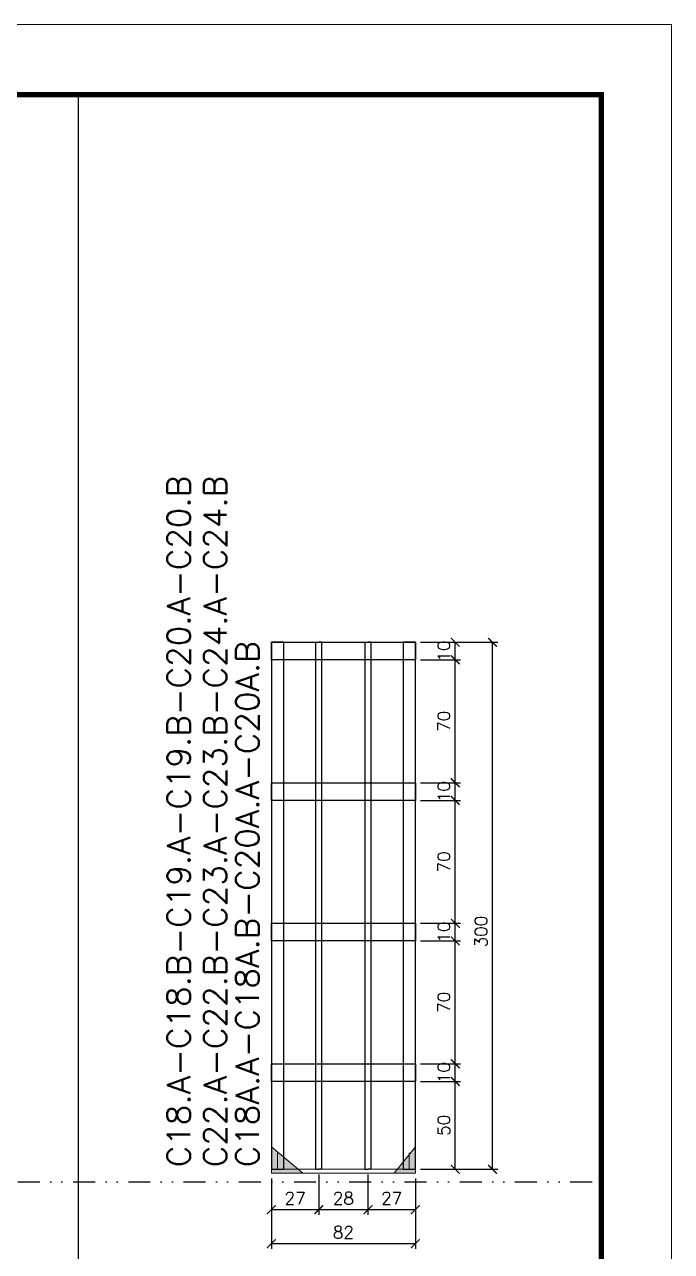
# Model space of a CAD drawing. Extents: x 2949 to 9203, y -16089 to 12527.
# Drawn here: x 8834 to 9203, y -14589 to -13890 of the extents above; entities that cross this region are included whole.
import ezdxf

# ---------------------------------------------------------------- set-up
doc = ezdxf.new("R2010")
doc.units = 0
for name, pattern in [('DASHED', [0.75, 0.5, -0.25]), ('DIVIDE2', [0.625, 0.25, -0.125, 0, -0.125, 0, -0.125]), ('HIDDEN', [0.375, 0.25, -0.125])]:
    doc.linetypes.add(name, pattern=pattern)
for name, color, linetype in [('COTA', 241, 'Continuous'), ('Nível', 160, 'Continuous'), ('SARR_2.2x10', 60, 'Continuous'), ('SARR_3.5x7', 81, 'Continuous'), ('SARR_7x7', 40, 'Continuous'), ('Texto Nível', 251, 'Continuous')]:
    doc.layers.add(name, color=color, linetype=linetype)
for name, color, linetype, lineweight in [('Folhas', 255, 'Continuous', 9), ('Madeira', 126, 'Continuous', 18), ('Sarr 2.2x7', 40, 'Continuous', 9), ('SARRAFO DE PRESSAO', 251, 'DASHED', 9), ('Texto Seção', 7, 'Continuous', 15)]:
    doc.layers.add(name, color=color, linetype=linetype, lineweight=lineweight)
doc.styles.add('REGUA-120', font='ROMANS.shx', dxfattribs={"height": 15})
doc.styles.add('ROMANS', font='romans.shx')
doc.dimstyles.new('Cota Paínel', dxfattribs={"dimtxt": 7, "dimasz": 5, "dimexe": 3, "dimexo": 3, "dimgap": 3, "dimtad": 1, "dimdec": 1, "dimzin": 12, "dimdsep": 46, "dimtxsty": 'ROMANS', "dimblk": 'ARCHTICK', "dimcen": 0, "dimclrd": 4, "dimclre": 4, "dimclrt": 1, "dimadec": 1, "dimazin": 3, "dimtfac": 1, "dimtdec": 1, "dimtmove": 0, "dimatfit": 3, "dimldrblk": 'OBLIQUE', "dimfxl": 1, "dimtolj": 1, "dimtzin": 12, "dimarcsym": 0})

# ---------------------------------------------------------------- blocks, each defined once
blk = doc.blocks.new('9999999999')
at = {"layer": 'Folhas'}
blk.add_lwpolyline([(98138.98, 34190.21), (99623.98, 34190.21), (99623.98, 35240.21), (98138.98, 35240.21)], close=True, dxfattribs=at)
at = {"layer": 'Folhas', "color": 30, "const_width": 3}
blk.add_lwpolyline([(98213.98, 34230.21), (99583.98, 34230.21), (99583.98, 35200.21), (98213.98, 35200.21)], close=True, dxfattribs=at)
blk = doc.blocks.new('_ArchTick')
at = {"color": 0, "linetype": 'ByBlock', "const_width": 0.15}
blk.add_lwpolyline([(-0.5, -0.5), (0.5, 0.5)], dxfattribs=at)
blk = doc.blocks.new('*D3371')
at = {"layer": 'COTA', "color": 4, "lineweight": -2, "transparency": 16777216}
for p, q in [((8974.73, -14547.41), (8974.73, -14568.23)), ((9001.73, -14545.21), (9001.73, -14568.23)), ((8974.73, -14565.23), (9001.73, -14565.23))]:
    blk.add_line(p, q, dxfattribs=at)
at = {"layer": 'Defpoints', "color": 0, "transparency": 16777216}
for p in [(9001.73, -14542.21), (8974.73, -14544.41), (9001.73, -14565.23)]:
    blk.add_point(p, dxfattribs=at)
at = {"layer": 'COTA', "color": 4, "lineweight": -2, "transparency": 16777216, "xscale": 5, "yscale": 5, "zscale": 5, "rotation": 180}
blk.add_blockref('_ArchTick', (8974.73, -14565.23), dxfattribs=at)
at = {"layer": 'COTA', "color": 4, "lineweight": -2, "transparency": 16777216, "xscale": 5, "yscale": 5, "zscale": 5}
blk.add_blockref('_ArchTick', (9001.73, -14565.23), dxfattribs=at)
at = {"layer": 'COTA', "color": 1, "transparency": 16777216, "insert": (8988.23, -14558.73), "char_height": 7, "attachment_point": 5, "style": 'ROMANS'}
blk.add_mtext('\\A1;27', dxfattribs=at)
blk = doc.blocks.new('_Oblique')
at = {"color": 0, "linetype": 'ByBlock', "lineweight": -2}
blk.add_line((-0.5, -0.5), (0.5, 0.5), dxfattribs=at)
blk = doc.blocks.new('*D3372')
at = {"layer": 'COTA', "color": 4, "lineweight": -2, "transparency": 16777216}
for p, q in [((9001.73, -14545.21), (9001.73, -14568.23)), ((9029.73, -14545.21), (9029.73, -14568.23)), ((9001.73, -14565.23), (9029.73, -14565.23))]:
    blk.add_line(p, q, dxfattribs=at)
at = {"layer": 'Defpoints', "color": 0, "transparency": 16777216}
for p in [(9001.73, -14542.21), (9029.73, -14542.21), (9029.73, -14565.23)]:
    blk.add_point(p, dxfattribs=at)
at = {"layer": 'COTA', "color": 4, "lineweight": -2, "transparency": 16777216, "xscale": 5, "yscale": 5, "zscale": 5, "rotation": 180}
blk.add_blockref('_ArchTick', (9001.73, -14565.23), dxfattribs=at)
at = {"layer": 'COTA', "color": 4, "lineweight": -2, "transparency": 16777216, "xscale": 5, "yscale": 5, "zscale": 5}
blk.add_blockref('_ArchTick', (9029.73, -14565.23), dxfattribs=at)
at = {"layer": 'COTA', "color": 1, "transparency": 16777216, "insert": (9015.73, -14558.73), "char_height": 7, "attachment_point": 5, "style": 'ROMANS'}
blk.add_mtext('\\A1;28', dxfattribs=at)
blk = doc.blocks.new('*D3373')
at = {"layer": 'COTA', "color": 4, "lineweight": -2, "transparency": 16777216}
for p, q in [((9029.73, -14545.21), (9029.73, -14568.23)), ((9056.73, -14547.41), (9056.73, -14568.23)), ((9029.73, -14565.23), (9056.73, -14565.23))]:
    blk.add_line(p, q, dxfattribs=at)
at = {"layer": 'Defpoints', "color": 0, "transparency": 16777216}
for p in [(9029.73, -14542.21), (9056.73, -14544.41), (9056.73, -14565.23)]:
    blk.add_point(p, dxfattribs=at)
at = {"layer": 'COTA', "color": 4, "lineweight": -2, "transparency": 16777216, "xscale": 5, "yscale": 5, "zscale": 5, "rotation": 180}
blk.add_blockref('_ArchTick', (9029.73, -14565.23), dxfattribs=at)
at = {"layer": 'COTA', "color": 4, "lineweight": -2, "transparency": 16777216, "xscale": 5, "yscale": 5, "zscale": 5}
blk.add_blockref('_ArchTick', (9056.73, -14565.23), dxfattribs=at)
at = {"layer": 'COTA', "color": 1, "transparency": 16777216, "insert": (9043.23, -14558.73), "char_height": 7, "attachment_point": 5, "style": 'ROMANS'}
blk.add_mtext('\\A1;27', dxfattribs=at)
blk = doc.blocks.new('*D3374')
at = {"layer": 'COTA', "color": 4, "lineweight": -2, "transparency": 16777216}
for p, q in [((8974.73, -14547.41), (8974.73, -14587.59)), ((9056.73, -14547.41), (9056.73, -14587.59)), ((8974.73, -14584.59), (9056.73, -14584.59))]:
    blk.add_line(p, q, dxfattribs=at)
at = {"layer": 'Defpoints', "color": 0, "transparency": 16777216}
for p in [(8974.73, -14544.41), (9056.73, -14544.41), (9056.73, -14584.59)]:
    blk.add_point(p, dxfattribs=at)
at = {"layer": 'COTA', "color": 4, "lineweight": -2, "transparency": 16777216, "xscale": 5, "yscale": 5, "zscale": 5, "rotation": 180}
blk.add_blockref('_ArchTick', (8974.73, -14584.59), dxfattribs=at)
at = {"layer": 'COTA', "color": 4, "lineweight": -2, "transparency": 16777216, "xscale": 5, "yscale": 5, "zscale": 5}
blk.add_blockref('_ArchTick', (9056.73, -14584.59), dxfattribs=at)
at = {"layer": 'COTA', "color": 1, "transparency": 16777216, "insert": (9015.73, -14578.09), "char_height": 7, "attachment_point": 5, "style": 'ROMANS'}
blk.add_mtext('\\A1;82', dxfattribs=at)
blk = doc.blocks.new('*D3375')
at = {"layer": 'COTA', "color": 4, "lineweight": -2, "transparency": 16777216}
for p, q in [((9059.73, -14492.21), (9082.43, -14492.21)), ((9079.43, -14542.21), (9079.43, -14492.21)), ((9059.73, -14542.21), (9082.43, -14542.21))]:
    blk.add_line(p, q, dxfattribs=at)
at = {"layer": 'Defpoints', "color": 0, "transparency": 16777216}
for p in [(9056.73, -14492.21), (9079.43, -14492.21), (9056.73, -14542.21)]:
    blk.add_point(p, dxfattribs=at)
at = {"layer": 'COTA', "color": 4, "lineweight": -2, "transparency": 16777216, "xscale": 5, "yscale": 5, "zscale": 5}
for p, rotation in [((9079.43, -14492.21), 90), ((9079.43, -14542.21), 270)]:
    blk.add_blockref('_ArchTick', p, dxfattribs=dict(at, rotation=rotation))
at = {"layer": 'COTA', "color": 1, "transparency": 16777216, "insert": (9072.93, -14517.21), "char_height": 7, "attachment_point": 5, "rotation": 90, "style": 'ROMANS'}
blk.add_mtext('\\A1;50', dxfattribs=at)
blk = doc.blocks.new('*D3376')
at = {"layer": 'COTA', "color": 4, "lineweight": -2, "transparency": 16777216}
for p, q in [((9059.73, -14482.21), (9082.43, -14482.21)), ((9079.43, -14492.21), (9079.43, -14482.21)), ((9059.73, -14492.21), (9082.43, -14492.21))]:
    blk.add_line(p, q, dxfattribs=at)
at = {"layer": 'Defpoints', "color": 0, "transparency": 16777216}
for p in [(9056.73, -14482.21), (9079.43, -14482.21), (9056.73, -14492.21)]:
    blk.add_point(p, dxfattribs=at)
at = {"layer": 'COTA', "color": 4, "lineweight": -2, "transparency": 16777216, "xscale": 5, "yscale": 5, "zscale": 5}
for p, rotation in [((9079.43, -14482.21), 90), ((9079.43, -14492.21), 270)]:
    blk.add_blockref('_ArchTick', p, dxfattribs=dict(at, rotation=rotation))
at = {"layer": 'COTA', "color": 1, "transparency": 16777216, "insert": (9072.93, -14487.21), "char_height": 7, "attachment_point": 5, "rotation": 90, "style": 'ROMANS'}
blk.add_mtext('\\A1;10', dxfattribs=at)
blk = doc.blocks.new('*D3377')
at = {"layer": 'COTA', "color": 4, "lineweight": -2, "transparency": 16777216}
for p, q in [((9059.73, -14412.21), (9082.43, -14412.21)), ((9079.43, -14482.21), (9079.43, -14412.21)), ((9059.73, -14482.21), (9082.43, -14482.21))]:
    blk.add_line(p, q, dxfattribs=at)
at = {"layer": 'Defpoints', "color": 0, "transparency": 16777216}
for p in [(9056.73, -14412.21), (9079.43, -14412.21), (9056.73, -14482.21)]:
    blk.add_point(p, dxfattribs=at)
at = {"layer": 'COTA', "color": 4, "lineweight": -2, "transparency": 16777216, "xscale": 5, "yscale": 5, "zscale": 5}
for p, rotation in [((9079.43, -14412.21), 90), ((9079.43, -14482.21), 270)]:
    blk.add_blockref('_ArchTick', p, dxfattribs=dict(at, rotation=rotation))
at = {"layer": 'COTA', "color": 1, "transparency": 16777216, "insert": (9072.93, -14447.21), "char_height": 7, "attachment_point": 5, "rotation": 90, "style": 'ROMANS'}
blk.add_mtext('\\A1;70', dxfattribs=at)
blk = doc.blocks.new('*D3378')
at = {"layer": 'COTA', "color": 4, "lineweight": -2, "transparency": 16777216}
for p, q in [((9059.73, -14402.21), (9082.43, -14402.21)), ((9079.43, -14412.21), (9079.43, -14402.21)), ((9059.73, -14412.21), (9082.43, -14412.21))]:
    blk.add_line(p, q, dxfattribs=at)
at = {"layer": 'Defpoints', "color": 0, "transparency": 16777216}
for p in [(9056.73, -14402.21), (9079.43, -14402.21), (9056.73, -14412.21)]:
    blk.add_point(p, dxfattribs=at)
at = {"layer": 'COTA', "color": 4, "lineweight": -2, "transparency": 16777216, "xscale": 5, "yscale": 5, "zscale": 5}
for p, rotation in [((9079.43, -14402.21), 90), ((9079.43, -14412.21), 270)]:
    blk.add_blockref('_ArchTick', p, dxfattribs=dict(at, rotation=rotation))
at = {"layer": 'COTA', "color": 1, "transparency": 16777216, "insert": (9072.93, -14407.21), "char_height": 7, "attachment_point": 5, "rotation": 90, "style": 'ROMANS'}
blk.add_mtext('\\A1;10', dxfattribs=at)
blk = doc.blocks.new('*D3379')
at = {"layer": 'COTA', "color": 4, "lineweight": -2, "transparency": 16777216}
for p, q in [((9059.73, -14332.21), (9082.43, -14332.21)), ((9079.43, -14402.21), (9079.43, -14332.21)), ((9059.73, -14402.21), (9082.43, -14402.21))]:
    blk.add_line(p, q, dxfattribs=at)
at = {"layer": 'Defpoints', "color": 0, "transparency": 16777216}
for p in [(9056.73, -14332.21), (9079.43, -14332.21), (9056.73, -14402.21)]:
    blk.add_point(p, dxfattribs=at)
at = {"layer": 'COTA', "color": 4, "lineweight": -2, "transparency": 16777216, "xscale": 5, "yscale": 5, "zscale": 5}
for p, rotation in [((9079.43, -14332.21), 90), ((9079.43, -14402.21), 270)]:
    blk.add_blockref('_ArchTick', p, dxfattribs=dict(at, rotation=rotation))
at = {"layer": 'COTA', "color": 1, "transparency": 16777216, "insert": (9072.93, -14367.21), "char_height": 7, "attachment_point": 5, "rotation": 90, "style": 'ROMANS'}
blk.add_mtext('\\A1;70', dxfattribs=at)
blk = doc.blocks.new('*D3380')
at = {"layer": 'COTA', "color": 4, "lineweight": -2, "transparency": 16777216}
for p, q in [((9059.73, -14322.21), (9082.43, -14322.21)), ((9079.43, -14332.21), (9079.43, -14322.21)), ((9059.73, -14332.21), (9082.43, -14332.21))]:
    blk.add_line(p, q, dxfattribs=at)
at = {"layer": 'Defpoints', "color": 0, "transparency": 16777216}
for p in [(9056.73, -14322.21), (9079.43, -14322.21), (9056.73, -14332.21)]:
    blk.add_point(p, dxfattribs=at)
at = {"layer": 'COTA', "color": 4, "lineweight": -2, "transparency": 16777216, "xscale": 5, "yscale": 5, "zscale": 5}
for p, rotation in [((9079.43, -14322.21), 90), ((9079.43, -14332.21), 270)]:
    blk.add_blockref('_ArchTick', p, dxfattribs=dict(at, rotation=rotation))
at = {"layer": 'COTA', "color": 1, "transparency": 16777216, "insert": (9072.93, -14327.21), "char_height": 7, "attachment_point": 5, "rotation": 90, "style": 'ROMANS'}
blk.add_mtext('\\A1;10', dxfattribs=at)
blk = doc.blocks.new('*D3381')
at = {"layer": 'COTA', "color": 4, "lineweight": -2, "transparency": 16777216}
for p, q in [((9059.73, -14252.21), (9082.43, -14252.21)), ((9079.43, -14322.21), (9079.43, -14252.21)), ((9059.73, -14322.21), (9082.43, -14322.21))]:
    blk.add_line(p, q, dxfattribs=at)
at = {"layer": 'Defpoints', "color": 0, "transparency": 16777216}
for p in [(9056.73, -14252.21), (9079.43, -14252.21), (9056.73, -14322.21)]:
    blk.add_point(p, dxfattribs=at)
at = {"layer": 'COTA', "color": 4, "lineweight": -2, "transparency": 16777216, "xscale": 5, "yscale": 5, "zscale": 5}
for p, rotation in [((9079.43, -14252.21), 90), ((9079.43, -14322.21), 270)]:
    blk.add_blockref('_ArchTick', p, dxfattribs=dict(at, rotation=rotation))
at = {"layer": 'COTA', "color": 1, "transparency": 16777216, "insert": (9072.93, -14287.21), "char_height": 7, "attachment_point": 5, "rotation": 90, "style": 'ROMANS'}
blk.add_mtext('\\A1;70', dxfattribs=at)
blk = doc.blocks.new('*D3382')
at = {"layer": 'COTA', "color": 4, "lineweight": -2, "transparency": 16777216}
for p, q in [((9059.73, -14242.21), (9103.65, -14242.21)), ((9100.65, -14542.25), (9100.65, -14242.21)), ((9059.73, -14542.25), (9103.65, -14542.25))]:
    blk.add_line(p, q, dxfattribs=at)
at = {"layer": 'Defpoints', "color": 0, "transparency": 16777216}
for p in [(9056.73, -14242.21), (9100.65, -14242.21), (9056.73, -14542.25)]:
    blk.add_point(p, dxfattribs=at)
at = {"layer": 'COTA', "color": 4, "lineweight": -2, "transparency": 16777216, "xscale": 5, "yscale": 5, "zscale": 5}
for p, rotation in [((9100.65, -14242.21), 90), ((9100.65, -14542.25), 270)]:
    blk.add_blockref('_ArchTick', p, dxfattribs=dict(at, rotation=rotation))
at = {"layer": 'COTA', "color": 1, "transparency": 16777216, "insert": (9094.15, -14406.91), "char_height": 7, "attachment_point": 5, "rotation": 90, "style": 'ROMANS'}
blk.add_mtext('\\A1;300', dxfattribs=at)
blk = doc.blocks.new('*D3383')
at = {"layer": 'COTA', "color": 4, "lineweight": -2, "transparency": 16777216}
for p, q in [((9059.73, -14242.18), (9082.43, -14242.18)), ((9079.43, -14252.18), (9079.43, -14242.18)), ((9059.73, -14252.18), (9082.43, -14252.18))]:
    blk.add_line(p, q, dxfattribs=at)
at = {"layer": 'Defpoints', "color": 0, "transparency": 16777216}
for p in [(9056.73, -14242.18), (9079.43, -14242.18), (9056.73, -14252.18)]:
    blk.add_point(p, dxfattribs=at)
at = {"layer": 'COTA', "color": 4, "lineweight": -2, "transparency": 16777216, "xscale": 5, "yscale": 5, "zscale": 5}
for p, rotation in [((9079.43, -14242.18), 90), ((9079.43, -14252.18), 270)]:
    blk.add_blockref('_ArchTick', p, dxfattribs=dict(at, rotation=rotation))
at = {"layer": 'COTA', "color": 1, "transparency": 16777216, "insert": (9072.93, -14247.18), "char_height": 7, "attachment_point": 5, "rotation": 90, "style": 'ROMANS'}
blk.add_mtext('\\A1;10', dxfattribs=at)

msp = doc.modelspace()

# ---------------------------------------------------------------- hatches: boundary and pattern name
at = {"layer": 'Madeira'}
h = msp.add_hatch(color=252, dxfattribs=at)
h.dxf.hatch_style = 2
h.paths.add_polyline_path([(8974.73, -14529.41), (8974.73, -14544.41), (8992.73, -14544.41)])
h = msp.add_hatch(color=252, dxfattribs=at)
h.dxf.hatch_style = 2
h.paths.add_polyline_path([(9056.73, -14529.41), (9056.73, -14544.41), (9044.73, -14544.41)])

# ---------------------------------------------------------------- linework, layer by layer
at = {"layer": 'Madeira', "color": 250, "linetype": 'HIDDEN'}
for p, q in [((8978.23, -14532.91), (8978.23, -14542.21)), ((9053.23, -14532.91), (9053.23, -14542.21)), ((8984.57, -14542.21), (8974.73, -14542.21)), ((8984.57, -14542.21), (8974.73, -14542.21)), ((9046.9, -14542.21), (9056.73, -14542.21)), ((9046.9, -14542.21), (9056.73, -14542.21))]:
    msp.add_line(p, q, dxfattribs=at)
at = {"layer": 'Madeira', "color": 1, "linetype": 'HIDDEN'}
for p, q in [((8978.23, -14532.91), (8978.23, -14542.21)), ((8981.73, -14536.41), (8981.73, -14542.21)), ((9053.23, -14532.91), (9053.23, -14542.21)), ((8990.53, -14542.21), (8974.73, -14542.21)), ((9040.93, -14542.21), (9056.73, -14542.21))]:
    msp.add_line(p, q, dxfattribs=at)
at = {"layer": 'Madeira', "color": 250}
msp.add_line((8974.73, -14542.21), (8974.73, -14544.41), dxfattribs=at)
msp.add_line((8974.73, -14542.21), (8974.73, -14544.41), dxfattribs=at)
msp.add_line((8974.73, -14542.21), (8974.73, -14544.41), dxfattribs=at)
at = {"layer": 'Madeira', "color": 0}
for points in [[(8974.73, -14529.41), (8974.73, -14544.41), (8992.73, -14544.41), (8974.73, -14529.41)], [(9056.73, -14529.41), (9056.73, -14544.41), (9044.73, -14544.41), (9056.73, -14529.41)]]:
    msp.add_lwpolyline(points, dxfattribs=at)
at = {"layer": 'Nível', "color": 4, "linetype": 'DIVIDE2', "ltscale": 50}
msp.add_line((7792.53, -14549.41), (9162.53, -14549.41), dxfattribs=at)
at = {"layer": 'Sarr 2.2x7'}
msp.add_lwpolyline([(9056.73, -14542.21), (8974.73, -14542.21), (8974.73, -14544.41), (9056.73, -14544.41)], close=True, dxfattribs=at)
at = {"layer": 'SARR_2.2x10'}
for points in [[(8974.73, -14242.18), (9056.73, -14242.18), (9056.73, -14252.18), (8974.73, -14252.18)], [(8974.73, -14322.21), (9056.73, -14322.21), (9056.73, -14332.21), (8974.73, -14332.21)], [(8974.73, -14402.21), (9056.73, -14402.21), (9056.73, -14412.21), (8974.73, -14412.21)], [(8974.73, -14482.21), (9056.73, -14482.21), (9056.73, -14492.21), (8974.73, -14492.21)]]:
    msp.add_lwpolyline(points, close=True, dxfattribs=at)
at = {"layer": 'SARR_3.5x7'}
for p, q in [((8999.98, -14542.21), (8999.98, -14242.17)), ((8999.98, -14242.17), (9001.73, -14242.17)), ((9003.48, -14242.17), (9001.73, -14242.17)), ((9003.48, -14542.21), (9003.48, -14242.17)), ((9028.11, -14542.21), (9028.11, -14242.17)), ((9028.11, -14242.17), (9029.86, -14242.17)), ((9031.61, -14242.17), (9029.86, -14242.17)), ((9031.61, -14542.21), (9031.61, -14242.17)), ((8999.98, -14542.21), (9001.73, -14542.21)), ((9003.48, -14542.21), (9001.73, -14542.21)), ((9028.11, -14542.21), (9029.86, -14542.21)), ((9031.61, -14542.21), (9029.86, -14542.21))]:
    msp.add_line(p, q, dxfattribs=at)
at = {"layer": 'SARR_7x7'}
for points in [[(8974.73, -14542.21), (8981.73, -14542.21), (8981.73, -14242.17), (8974.73, -14242.17)], [(9049.73, -14542.21), (9056.73, -14542.21), (9056.73, -14242.17), (9049.73, -14242.17)]]:
    msp.add_lwpolyline(points, close=True, dxfattribs=at)
at = {"layer": 'Texto Nível'}
msp.add_line((8864.98, -14701.25), (8864.98, -13930.49), dxfattribs=at)

# ---------------------------------------------------------------- block references
at = {"layer": 'SARRAFO DE PRESSAO', "color": 6, "linetype": 'ByBlock'}
msp.add_blockref('9999999999', (-90421.44, -49130.7), dxfattribs=at)

# ---------------------------------------------------------------- texts
at = {"layer": 'Texto Seção', "style": 'REGUA-120', "width": 1.05}
for s, p in [('C18.A-C18.B-C19.A-C19.B-C20.A-C20.B', (8928.48, -14541.11)), ('C22.A-C22.B-C23.A-C23.B-C24.A-C24.B', (8949.24, -14541.11)), ('C18A.A-C18A.B-C20A.A-C20A.B', (8967.54, -14541.11))]:
    msp.add_text(s, height=13, rotation=90, dxfattribs=at).set_placement(p)

# ---------------------------------------------------------------- dimensions: what is measured, and where the dimension line sits
at = {"layer": 'COTA'}
for base, p1, p2, picture, middle in [((9079.43, -14242.18), (9056.73, -14252.18), (9056.73, -14242.18), '*D3383', (9079.43, -14247.18)), ((9100.65, -14242.21), (9056.73, -14542.25), (9056.73, -14242.21), '*D3382', (9100.65, -14406.91)), ((9079.43, -14322.21), (9056.73, -14332.21), (9056.73, -14322.21), '*D3380', (9079.43, -14327.21)), ((9079.43, -14402.21), (9056.73, -14412.21), (9056.73, -14402.21), '*D3378', (9079.43, -14407.21)), ((9079.43, -14482.21), (9056.73, -14492.21), (9056.73, -14482.21), '*D3376', (9079.43, -14487.21))]:
    dim = msp.add_linear_dim(base=base, p1=p1, p2=p2, angle=90, dimstyle='Cota Paínel', dxfattribs=at)
    dim.commit()
    dim.dimension.update_dxf_attribs({"geometry": picture, "text_midpoint": middle, "dimtype": 160})
for base, p1, p2, picture, middle in [((9079.43, -14252.21), (9056.73, -14322.21), (9056.73, -14252.21), '*D3381', (9072.93, -14287.21)), ((9079.43, -14332.21), (9056.73, -14402.21), (9056.73, -14332.21), '*D3379', (9072.93, -14367.21)), ((9079.43, -14412.21), (9056.73, -14482.21), (9056.73, -14412.21), '*D3377', (9072.93, -14447.21)), ((9079.43, -14492.21), (9056.73, -14542.21), (9056.73, -14492.21), '*D3375', (9072.93, -14517.21))]:
    dim = msp.add_linear_dim(base=base, p1=p1, p2=p2, angle=90, dimstyle='Cota Paínel', dxfattribs=at)
    dim.commit()
    dim.dimension.update_dxf_attribs({"geometry": picture, "text_midpoint": middle})
for base, p1, p2, picture, middle in [((9001.73, -14565.23), (8974.73, -14544.41), (9001.73, -14542.21), '*D3371', (8988.23, -14558.73)), ((9029.73, -14565.23), (9001.73, -14542.21), (9029.73, -14542.21), '*D3372', (9015.73, -14558.73)), ((9056.73, -14565.23), (9029.73, -14542.21), (9056.73, -14544.41), '*D3373', (9043.23, -14558.73)), ((9056.73, -14584.59), (8974.73, -14544.41), (9056.73, -14544.41), '*D3374', (9015.73, -14578.09))]:
    dim = msp.add_linear_dim(base=base, p1=p1, p2=p2, dimstyle='Cota Paínel', dxfattribs=at)
    dim.commit()
    dim.dimension.update_dxf_attribs({"geometry": picture, "text_midpoint": middle})

doc.saveas('drawing.dxf')
